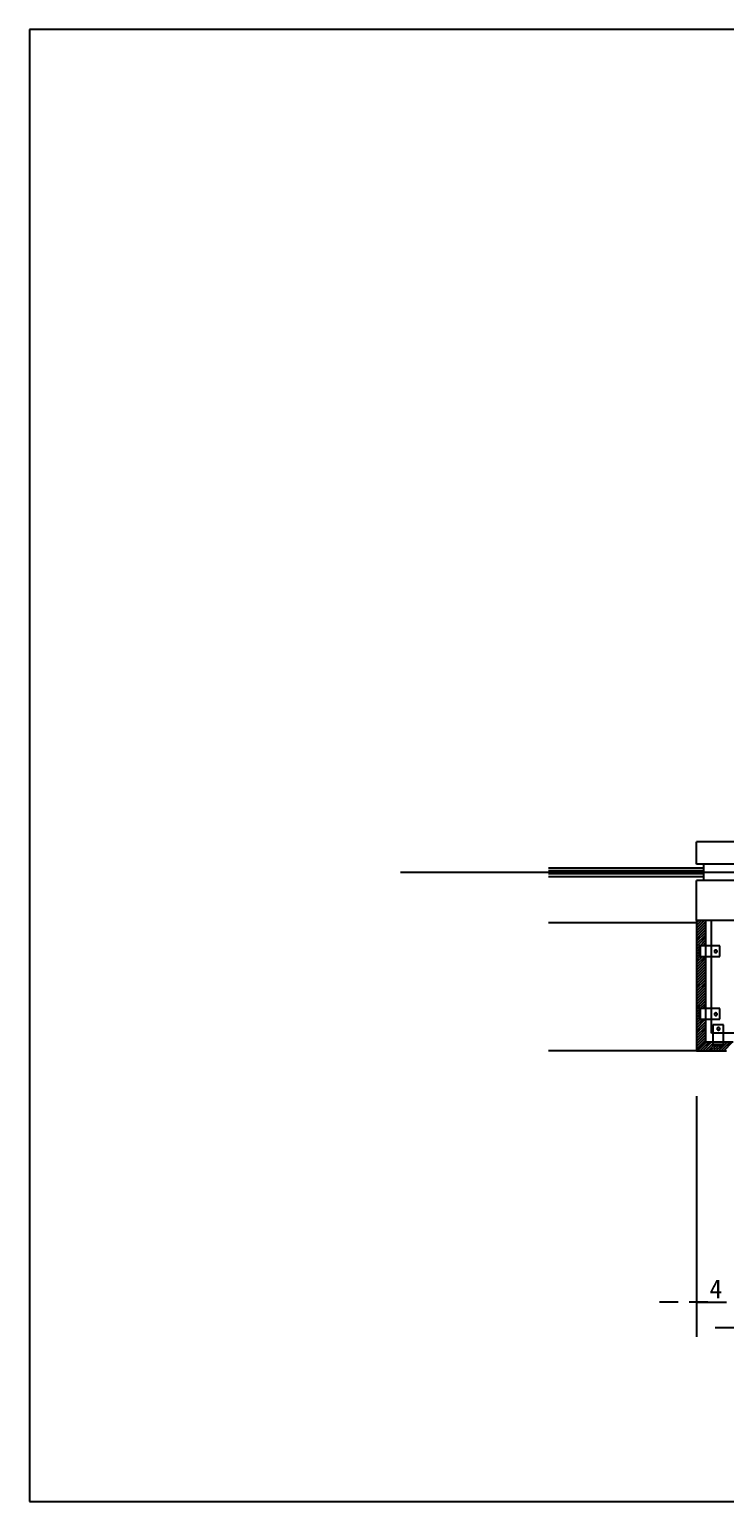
# Model space of a CAD drawing. Header units: metres. Extents: x 0 to 420, y 0 to 297.
# Drawn here: x 0 to 140.6, y 0 to 297 of the extents above; entities that cross this region are included whole.
import ezdxf

# ---------------------------------------------------------------- set-up
doc = ezdxf.new("R2010")
doc.units = ezdxf.units.M

msp = doc.modelspace()

# ---------------------------------------------------------------- linework, layer by layer
for p, q in [((420, 297), (0, 297)), ((0, 297), (0, 0)), ((146.73, 133.11), (134.73, 133.11)), ((134.73, 128.57), (134.73, 133.11)), ((136.15, 127.81), (104.8, 127.81)), ((146.73, 128.57), (134.73, 128.57)), ((136.15, 125.29), (136.15, 128.57)), ((373.84, 126.93), (74.94, 126.93)), ((136.15, 127.22), (104.8, 127.22)), ((136.15, 126.63), (104.8, 126.63)), ((136.15, 126.03), (104.8, 126.03)), ((146.73, 125.29), (134.73, 125.29)), ((134.73, 117.2), (134.73, 125.29)), ((134.73, 116.74), (104.8, 116.74)), ((134.73, 117.2), (134.73, 90.93)), ((146.73, 117.2), (134.73, 117.2)), ((134.73, 116.74), (135.18, 117.2)), ((134.73, 116.21), (135.71, 117.2)), ((134.73, 115.68), (136.24, 117.2)), ((134.73, 115.15), (136.53, 116.95)), ((134.73, 114.62), (136.53, 116.42)), ((134.73, 114.09), (136.53, 115.89)), ((136.53, 117.2), (136.53, 92.73)), ((137.73, 94.53), (137.73, 117.2)), ((134.73, 113.56), (136.53, 115.36)), ((134.73, 113.03), (136.53, 114.83)), ((134.73, 112.5), (136.53, 114.3)), ((134.73, 111.97), (136.53, 113.77)), ((135.43, 112.15), (136.53, 113.24)), ((134.73, 111.44), (135.24, 111.95)), ((134.73, 110.91), (135.24, 111.42)), ((134.73, 110.38), (135.24, 110.89)), ((134.73, 109.85), (135.24, 110.36)), ((134.73, 109.32), (135.39, 109.98)), ((134.73, 108.79), (135.92, 109.98)), ((134.73, 108.26), (136.45, 109.98)), ((139.38, 112.15), (135.24, 112.15)), ((135.24, 112.15), (135.24, 109.98)), ((135.24, 109.98), (139.38, 109.98)), ((135.46, 112.15), (135.46, 109.98)), ((135.96, 112.15), (136.53, 112.71)), ((136.49, 112.15), (136.53, 112.18)), ((139.38, 109.98), (139.38, 112.15)), ((134.73, 107.73), (136.53, 109.53)), ((134.73, 107.2), (136.53, 109)), ((134.73, 106.67), (136.53, 108.47)), ((134.73, 106.14), (136.53, 107.94)), ((134.73, 105.61), (136.53, 107.41)), ((134.73, 105.08), (136.53, 106.88)), ((134.73, 104.55), (136.53, 106.35)), ((134.73, 104.01), (136.53, 105.81)), ((134.73, 103.48), (136.53, 105.28)), ((134.73, 102.95), (136.53, 104.75)), ((134.73, 102.42), (136.53, 104.22)), ((134.73, 101.89), (136.53, 103.69)), ((134.73, 101.36), (136.53, 103.16)), ((134.73, 100.83), (136.53, 102.63)), ((134.73, 100.3), (136.53, 102.1)), ((134.73, 99.77), (136.53, 101.57)), ((134.73, 99.24), (136.53, 101.04)), ((134.73, 98.71), (135.24, 99.22)), ((134.73, 98.18), (135.24, 98.69)), ((134.73, 97.65), (135.24, 98.16)), ((139.38, 99.45), (135.24, 99.45)), ((135.24, 99.45), (135.24, 97.29)), ((135.46, 99.45), (135.46, 97.29)), ((135.47, 99.45), (136.53, 100.51)), ((136, 99.45), (136.53, 99.98)), ((139.38, 97.29), (139.38, 99.45)), ((134.73, 97.12), (135.24, 97.63)), ((134.73, 96.59), (135.42, 97.29)), ((134.73, 96.06), (135.95, 97.29)), ((134.73, 95.53), (136.48, 97.29)), ((134.73, 95), (136.53, 96.8)), ((134.73, 94.47), (136.53, 96.27)), ((134.73, 93.94), (136.53, 95.74)), ((134.73, 93.41), (136.53, 95.21)), ((135.24, 97.29), (139.38, 97.29)), ((137.99, 96.18), (137.99, 92.03)), ((140.15, 96.18), (137.99, 96.18)), ((140.15, 92.03), (140.15, 96.18)), ((134.73, 92.88), (136.53, 94.68)), ((134.73, 92.35), (136.53, 94.15)), ((134.73, 91.82), (136.53, 93.62)), ((134.73, 91.29), (136.53, 93.09)), ((136.53, 92.73), (134.73, 90.93)), ((134.9, 90.93), (136.7, 92.73)), ((135.43, 90.93), (137.23, 92.73)), ((135.96, 90.93), (137.76, 92.73)), ((136.49, 90.93), (137.99, 92.43)), ((136.53, 92.73), (142.13, 92.73)), ((143.54, 94.53), (137.73, 94.53)), ((137.99, 92.26), (140.15, 92.26)), ((139.14, 90.93), (140.94, 92.73)), ((139.67, 90.93), (141.47, 92.73)), ((140.15, 92.47), (140.41, 92.73)), ((140.2, 90.93), (142, 92.73)), ((134.73, 90.93), (104.8, 90.93)), ((134.73, 90.93), (140.73, 90.93)), ((137.02, 90.93), (138.12, 92.03)), ((137.55, 90.93), (138.65, 92.03)), ((137.99, 92.03), (140.15, 92.03)), ((138.08, 90.93), (139.19, 92.03)), ((138.61, 90.93), (139.72, 92.03)), ((134.73, 81.81), (134.73, 38.33)), ((134.73, 81.81), (134.73, 33.24)), ((130.98, 40.2), (127.23, 40.2)), ((136.98, 40.2), (133.23, 40.2)), ((134.73, 40.2), (140.73, 40.2)), ((138.48, 35.12), (190.98, 35.12)), ((0, 0), (420, 0))]:
    msp.add_line(p, q)
for points in [[(138.85, 111.01), (138.85, 111.03), (138.85, 111.06), (138.84, 111.08), (138.83, 111.11), (138.82, 111.13), (138.81, 111.15), (138.79, 111.17), (138.77, 111.19), (138.75, 111.21), (138.73, 111.23), (138.71, 111.24), (138.69, 111.25), (138.66, 111.26), (138.64, 111.27), (138.61, 111.27), (138.58, 111.27), (138.56, 111.27), (138.53, 111.27), (138.51, 111.26), (138.48, 111.25), (138.46, 111.24), (138.44, 111.23), (138.42, 111.21), (138.4, 111.19), (138.38, 111.17), (138.36, 111.15), (138.35, 111.13), (138.34, 111.11), (138.33, 111.08), (138.32, 111.06), (138.32, 111.03), (138.32, 111.01), (138.32, 110.98), (138.32, 110.95), (138.33, 110.93), (138.34, 110.9), (138.35, 110.88), (138.36, 110.86), (138.38, 110.84), (138.4, 110.82), (138.42, 110.8), (138.44, 110.78), (138.46, 110.77), (138.48, 110.76), (138.51, 110.75), (138.53, 110.74), (138.56, 110.74), (138.58, 110.74), (138.61, 110.74), (138.64, 110.74), (138.66, 110.75), (138.69, 110.76), (138.71, 110.77), (138.73, 110.78), (138.75, 110.8), (138.77, 110.82), (138.79, 110.84), (138.81, 110.86), (138.82, 110.88), (138.83, 110.9), (138.84, 110.93), (138.85, 110.95), (138.85, 110.98), (138.85, 111.01)], [(138.85, 98.31), (138.85, 98.34), (138.85, 98.37), (138.84, 98.39), (138.83, 98.42), (138.82, 98.44), (138.81, 98.46), (138.79, 98.48), (138.77, 98.5), (138.75, 98.52), (138.73, 98.53), (138.71, 98.55), (138.69, 98.56), (138.66, 98.57), (138.64, 98.57), (138.61, 98.58), (138.58, 98.58), (138.56, 98.58), (138.53, 98.57), (138.51, 98.57), (138.48, 98.56), (138.46, 98.55), (138.44, 98.53), (138.42, 98.52), (138.4, 98.5), (138.38, 98.48), (138.36, 98.46), (138.35, 98.44), (138.34, 98.42), (138.33, 98.39), (138.32, 98.37), (138.32, 98.34), (138.32, 98.31), (138.32, 98.29), (138.32, 98.26), (138.33, 98.24), (138.34, 98.21), (138.35, 98.19), (138.36, 98.17), (138.38, 98.14), (138.4, 98.13), (138.42, 98.11), (138.44, 98.09), (138.46, 98.08), (138.48, 98.07), (138.51, 98.06), (138.53, 98.05), (138.56, 98.05), (138.58, 98.05), (138.61, 98.05), (138.64, 98.05), (138.66, 98.06), (138.69, 98.07), (138.71, 98.08), (138.73, 98.09), (138.75, 98.11), (138.77, 98.13), (138.79, 98.14), (138.81, 98.17), (138.82, 98.19), (138.83, 98.21), (138.84, 98.24), (138.85, 98.26), (138.85, 98.29), (138.85, 98.31)], [(139.39, 95.38), (139.39, 95.41), (139.39, 95.43), (139.38, 95.46), (139.37, 95.48), (139.36, 95.51), (139.35, 95.53), (139.33, 95.55), (139.32, 95.57), (139.3, 95.59), (139.28, 95.6), (139.25, 95.62), (139.23, 95.63), (139.21, 95.64), (139.18, 95.64), (139.15, 95.65), (139.13, 95.65), (139.1, 95.65), (139.08, 95.64), (139.05, 95.64), (139.03, 95.63), (139, 95.62), (138.98, 95.6), (138.96, 95.59), (138.94, 95.57), (138.92, 95.55), (138.91, 95.53), (138.89, 95.51), (138.88, 95.48), (138.87, 95.46), (138.87, 95.43), (138.86, 95.41), (138.86, 95.38), (138.86, 95.36), (138.87, 95.33), (138.87, 95.31), (138.88, 95.28), (138.89, 95.26), (138.91, 95.23), (138.92, 95.21), (138.94, 95.19), (138.96, 95.18), (138.98, 95.16), (139, 95.15), (139.03, 95.14), (139.05, 95.13), (139.08, 95.12), (139.1, 95.12), (139.13, 95.12), (139.15, 95.12), (139.18, 95.12), (139.21, 95.13), (139.23, 95.14), (139.25, 95.15), (139.28, 95.16), (139.3, 95.18), (139.32, 95.19), (139.33, 95.21), (139.35, 95.23), (139.36, 95.26), (139.37, 95.28), (139.38, 95.31), (139.39, 95.33), (139.39, 95.36), (139.39, 95.38)]]:
    msp.add_lwpolyline(points)

# ---------------------------------------------------------------- texts
msp.add_text('4', height=3.75).set_placement((137.32, 41.03))

doc.saveas('drawing.dxf')
